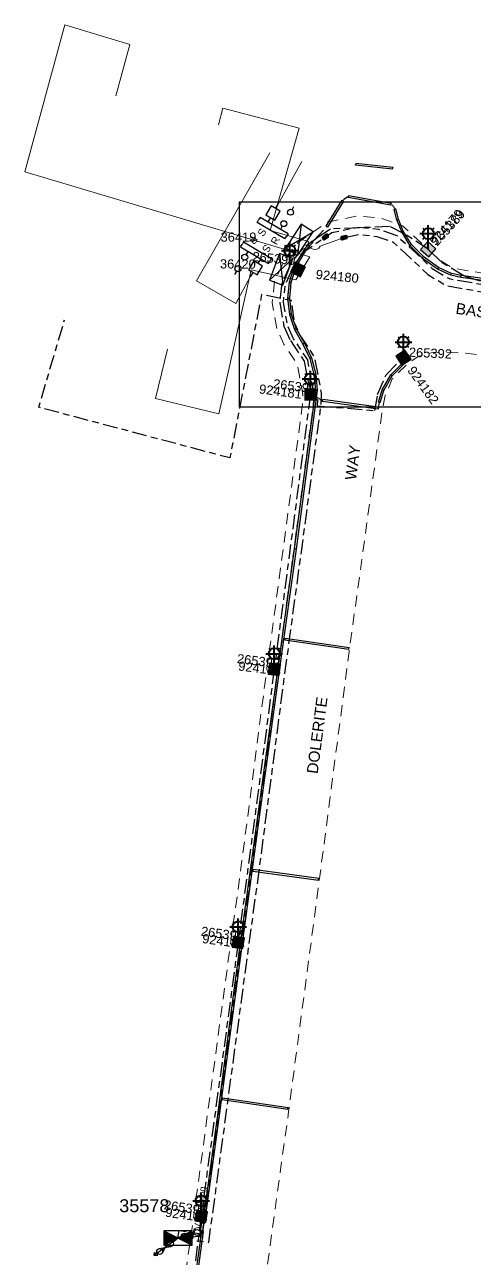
# Model space of a CAD drawing. Header units: metres. Extents: x 302931 to 308644, y 6253878 to 6257414.
# Drawn here: x 307033.2 to 307155, y 6255067.6 to 6255402.4 of the extents above; entities that cross this region are included whole.
import ezdxf
from ezdxf.enums import TextEntityAlignment as Align

# ---------------------------------------------------------------- set-up
doc = ezdxf.new("R2010")
doc.units = ezdxf.units.M
doc.linetypes.add('Cable Exist UG', pattern=[8.2, 4, -1.2, 1.8, -1.2])
doc.linetypes.add('Dash', pattern=[5, 3, -2])
doc.layers.get('0').update_dxf_attribs({"color": 6})
for name, color, linetype in [('_User EARTHING', 7, 'Continuous'), ('_User Miscellaneous3', 7, 'Continuous'), ('Duct_SP_EXT', 7, 'Continuous'), ('Equip_HV_EXT', 7, 'Continuous'), ('Equip_LV_EXT', 7, 'Continuous'), ('Equip_LV_NEW', 2, 'Continuous'), ('Equip_SP_HV_NEW', 2, 'Continuous'), ('Equip_SP_SL_EXT', 7, 'Continuous'), ('Mains_HV_EXT', 7, 'Continuous'), ('Mains_HV_MOD', 3, 'Continuous'), ('Mains_HV_NEW_U97', 2, 'Continuous'), ('Mains_LV_NEW_T84', 2, 'Continuous'), ('Mains_LV_SL_EXT', 7, 'Continuous'), ('Services_SP_EXT', 7, 'Continuous'), ('Sub_LV_NEW', 2, 'Continuous'), ('Sub_SP_EXT', 7, 'Continuous'), ('Sub_SP_NEW', 2, 'Continuous'), ('SupportsUG_SP_LV_SL_EXT', 7, 'Continuous'), ('Trench_SP_EXT', 7, 'Continuous')]:
    doc.layers.add(name, color=color, linetype=linetype)
doc.layers.add('Cadastre Developer_SP_EXT', color=9, linetype='Continuous', lineweight=5)
doc.layers.add('Cadastre Road Names_SP_HV_LV_SL_EXT', color=9, linetype='Continuous', lineweight=5)
doc.styles.add('COLUMN_LABEL', font='arial.ttf')
doc.styles.add('iecARIAL', font='arial.ttf', dxfattribs={"height": 2})
doc.styles.add('POLE_LABEL', font='arial.ttf')
doc.styles.get("Standard").update_dxf_attribs({"font": 'arial.ttf'})
doc.linetypes.add('Cable 5', pattern='A,10,-1,["o",Standard,S=2,R=0,X=-1,Y=-0.7],-1e-05,["o",Standard,S=2,R=0,X=-0.2,Y=-0.7],-1.2', length=12.20001)
doc.linetypes.add('Cable E UG', pattern='A,6,-0.5,["E",Standard,S=1.7,R=0,X=0.5,Y=-1],-2.9', length=9.4)
doc.linetypes.add('Cable New UG', pattern='A,7,-0.25,["x",Standard,S=2,R=0,X=0.2,Y=-0.8],-2.1', length=9.35)
picture_1 = doc.add_image_def('image1.jpg', size_in_pixel=(1825, 746))

# ---------------------------------------------------------------- blocks, each defined once
blk = doc.blocks.new('SUB_PADMOUNT_EXT')
for points in [[(0, 0), (-3.84, 1.92), (-3.84, -1.92)], [(0, 0), (3.84, 1.92), (3.84, -1.92)]]:
    blk.add_hatch(color=256).paths.add_polyline_path(points)
for p, q in [((3.84, 1.92), (-3.84, -1.92)), ((-3.84, 1.92), (3.84, -1.92))]:
    blk.add_line(p, q)
blk.add_lwpolyline([(-3.84, -1.92), (3.84, -1.92), (3.84, 1.92), (-3.84, 1.92)], close=True)
for tag, height, flags, p in [('ASSET_NUM', 3.5, 8, (2, 2)), ('STREET_CODE', 0.2, 9, (1.5, 0)), ('CONSTRUCTED_VOLTAGE', 0.2, 9, (1.5, -0.2)), ('OPERATING_VOLTAGE', 0.2, 9, (1.5, -0.6)), ('ORIENTATION', 0.2, 9, (1.5, -0.8)), ('OWNED_BY', 0.2, 9, (1.5, -1)), ('OPERATED_BY', 0.2, 9, (1.5, -1.2)), ('SECONDARY_VOLTAGE', 0.2, 9, (1.5, -1.6)), ('STATE', 0.2, 9, (1.5, -1.8)), ('SUBSTATION_TYPE', 0.2, 9, (1.5, -2.2)), ('STREETNAME', 0.2, 9, (1.5, -3)), ('SUBURB', 0.2, 9, (1.5, -3.2)), ('NO_PHASES', 0.2, 9, (1.5, -0.4)), ('MAINTAINED_BY', 0.2, 9, (1.5, -1.4)), ('PARENT', 0.2, 9, (1.5, -2)), ('USAGE', 0.2, 9, (1.5, -2.4)), ('LEGEND', 0.2, 9, (1.5, -2.6)), ('LOCATION', 0.2, 9, (1.5, -2.8)), ('NOTES', 0.2, 9, (1.5, -3.4)), ('Z', 0.2, 1, (1.5, -3.6))]:
    blk.add_attdef(tag, text='', height=height, dxfattribs=dict(flags=flags)).set_placement(p, align=Align.MIDDLE_LEFT)
blk = doc.blocks.new('COLUMN_EXT')
blk.add_hatch(color=256).paths.add_polyline_path([(-1.49, 1.48), (-1.49, -1.49), (1.48, -1.49), (1.48, 1.48)])
blk.add_lwpolyline([(-1.49, -1.49), (1.48, -1.49), (1.48, 1.48), (-1.49, 1.48)], close=True)
for tag, height, style, flags, p in [('STRUCTURE_PLANT_NUMBER', 0.2, 'POLE_LABEL', 9, (1.81, 0.03)), ('ASSET_NUM', 2.5, 'COLUMN_LABEL', 8, (2, 2)), ('STREET_CODE', 0.2, 'COLUMN_LABEL', 9, (1.81, -0.2))]:
    blk.add_attdef(tag, text='', height=height, dxfattribs=dict(style=style, flags=flags)).set_placement(p, align=Align.MIDDLE_LEFT)
at = {"flags": 1}
blk.add_attdef('Z', (1.81, -2.35), '', height=0.2, dxfattribs=at)
at = {"flags": 9}
for tag, p in [('COLUMN_TYPE', (1.81, -0.4)), ('OWNED_BY', (1.81, -0.6)), ('STATE', (1.81, -0.8)), ('USAGE', (1.81, -1)), ('STREETNAME', (1.81, -1.6)), ('SUBURB', (1.81, -1.8)), ('LEGEND', (1.81, -1.2)), ('LOCATION', (1.81, -1.4)), ('NOTES', (1.81, -2))]:
    blk.add_attdef(tag, text='', height=0.2, dxfattribs=at).set_placement(p, align=Align.MIDDLE_LEFT)
blk = doc.blocks.new('SL_LANTERN_EXT')
at = {"lineweight": 40}
for p, q in [((-2.25, 4.22), (2.25, 4.22)), ((-1.46, 5.68), (-1.06, 5.28)), ((0, 1.97), (0, 6.47)), ((1.46, 5.68), (1.06, 5.28)), ((-1.46, 2.76), (-1.06, 3.16)), ((0, 0), (0, 2.72)), ((1.46, 2.76), (1.06, 3.16))]:
    blk.add_line(p, q, dxfattribs=at)
blk.add_circle((0, 4.22), 1.5, dxfattribs=at)
at = {"style": 'iecARIAL', "flags": 8}
blk.add_attdef('ASSET_NUM', (1.5, 1.5), '', height=2.5, dxfattribs=at)
for tag, p, height, flags in [('OPERATING_VOLTAGE', (0.98, -1.65), 0.2, 9), ('ORIENTATION', (0.98, -1.85), 0.2, 9), ('OWNED_BY', (0.98, -2.05), 0.2, 9), ('STATE', (0.98, -2.25), 0.2, 9), ('CONSTRUCTED_VOLTAGE', (0.98, -0.65), 0.2, 9), ('CONTROL_TYPE', (0.98, -0.85), 0.2, 9), ('LANTERN_PURPOSE', (0.98, -1.05), 0.2, 9), ('LANTERN_TYPE', (0.98, -1.25), 0.2, 9), ('NO_PHASES', (0.98, -1.45), 0.2, 9), ('USAGE', (0.98, -2.45), 0.2, 9), ('CEXIST', (0.98, -2.65), 0.2, 9), ('CNEW', (0.98, -2.85), 0.2, 9), ('CNUMBER', (0.98, -3.05), 0.2, 9), ('CREMOVE', (0.98, -3.25), 0.2, 9), ('CREPLACE', (0.98, -3.45), 0.2, 9), ('LNUMBER', (2.18, -3.25), 2.5, 8), ('LKINGHEIGHT', (0.98, -3.65), 0.2, 9), ('LBRACKET', (0.98, -3.85), 0.2, 9), ('LBRACKETVOCAB', (0.98, -4.05), 0.2, 9), ('LCATEGORY', (0.98, -4.25), 0.2, 9), ('LCHARGE1', (0.98, -4.45), 0.2, 9), ('LCHARGE1PERCENT', (0.98, -4.65), 0.2, 9), ('LCHARGE2', (0.98, -4.85), 0.2, 9), ('LCHARGE2PERCENT', (0.98, -5.05), 0.2, 9), ('LCHARGE3', (0.98, -5.25), 0.2, 9), ('LCHARGE3PERCENT', (0.98, -5.45), 0.2, 9), ('LEXIST', (0.98, -5.65), 0.2, 9), ('LLAMP', (0.98, -5.85), 0.2, 9), ('LLAMPVOCAB', (0.98, -6.05), 0.2, 9), ('LMAST', (0.98, -6.25), 0.2, 9), ('LMASTVOCAB', (0.98, -6.45), 0.2, 9), ('LNEW', (0.98, -6.65), 0.2, 9), ('LANTNUMBER', (0.98, -6.85), 0.2, 9), ('STREETNAME', (0.98, -9.25), 0.2, 9), ('SUBURB', (0.98, -9.45), 0.2, 1), ('LOUTREACH', (0.98, -7.25), 0.2, 9), ('LOUTREACHVOCAB', (0.98, -7.45), 0.2, 9), ('LRATECODE', (0.98, -7.65), 0.2, 9), ('LREMOVE', (0.98, -7.85), 0.2, 9), ('LREPLACE', (0.98, -8.05), 0.2, 9), ('LTYPE', (0.98, -8.25), 0.2, 9), ('LTYPEVOCAB', (0.98, -8.45), 0.2, 9), ('LEGEND', (0.98, -8.65), 0.2, 9), ('LOCATION', (0.98, -8.85), 0.2, 9), ('NOTES', (0.98, -9.05), 0.2, 9)]:
    blk.add_attdef(tag, p, '', height=height, dxfattribs=dict(flags=flags))
blk = doc.blocks.new('CCP_EXT')
blk.add_wipeout([(0, 0.57), (0.57, 0), (0, -0.57), (-0.57, 0)])
blk.add_lwpolyline([(-0.57, 0), (0, 0.57), (0.57, 0), (0, -0.57), (-0.57, 0)])
at = {"flags": 1}
blk.add_attdef('Z', (0, 0), '', height=0.2, dxfattribs=at)
at = {"flags": 9}
for tag, p in [('CCP_TYPE', (0, 0)), ('CONSTRUCTED_VOLTAGE', (0, -0.2)), ('OPERATING_VOLTAGE', (0, -0.6)), ('ORIENTATION', (0, -0.8)), ('OWNED_BY', (0, -1)), ('STATE', (0, -1.8)), ('NO_PHASES', (0, -0.4)), ('USAGE', (0, -1.2)), ('LEGEND', (0, -1.4)), ('LIFE_SUPPORT', (0, -1.6)), ('NOTES', (0, -2))]:
    blk.add_attdef(tag, text='', height=0.2, dxfattribs=at).set_placement(p, align=Align.MIDDLE_LEFT)
blk = doc.blocks.new('HV_STJ_EXT')
h = blk.add_hatch(color=256)
edge = h.paths.add_edge_path()
edge.add_ellipse((-0.59, 0.13), major_axis=(0.226, 0.226), ratio=1, start_angle=45, end_angle=135)
edge.add_line((-0.91, 0.13), (-0.91, -0.13))
edge.add_ellipse((-0.59, -0.13), major_axis=(0.226, 0.226), ratio=1, start_angle=135, end_angle=225)
edge.add_line((-0.59, -0.45), (0.59, -0.45))
edge.add_ellipse((0.59, -0.13), major_axis=(-0.226, 0.226), ratio=1, start_angle=135, end_angle=225)
edge.add_line((0.91, -0.13), (0.91, 0.13))
edge.add_ellipse((0.59, 0.13), major_axis=(-0.226, 0.226), ratio=1, start_angle=225, end_angle=315)
edge.add_line((0.59, 0.45), (-0.59, 0.45))
blk.add_lwpolyline([(-0.91, 0.13), (-0.91, -0.13, 0.414214), (-0.59, -0.45), (0.59, -0.45, 0.414214), (0.91, -0.13), (0.91, 0.13, 0.414214), (0.59, 0.45), (-0.59, 0.45, 0.414214)], format="xyb", close=True)
for tag, flags, p in [('ORIENTATION', 9, (1.5, 0)), ('Z', 1, (1.5, -0.8)), ('USAGE', 9, (1.5, -0.2)), ('LEGEND', 9, (1.5, -0.4)), ('NOTES', 9, (1.5, -0.6))]:
    blk.add_attdef(tag, text='', height=0.2, dxfattribs=dict(flags=flags)).set_placement(p, align=Align.MIDDLE_LEFT)
blk = doc.blocks.new('LV_UG_DFUSE_OPEN_EXT')
for points in [[(1, 0), (0, 0)], [(6.2, 0.01), (7.2, 0.01)]]:
    blk.add_lwpolyline(points)
for centre in [(1.8, 0), (5.4, 0.01)]:
    blk.add_circle(centre, 0.8)
at = {"flags": 9}
for tag, p in [('ACTUAL_STATUS', (0, 0)), ('CONSTRUCTED_VOLTAGE', (0, -0.2)), ('OPERATING_VOLTAGE', (0, -0.6)), ('ORIENTATION', (0, -0.8)), ('STATE', (0, -1)), ('SWITCH_TYPE', (0, -1.2)), ('NO_PHASES', (0, -0.4)), ('USAGE', (0, -1.4)), ('NOTES', (0, -1.6))]:
    blk.add_attdef(tag, text='', height=0.2, dxfattribs=at).set_placement(p, align=Align.MIDDLE_LEFT)
at = {"flags": 1}
blk.add_attdef('Z', (0, 0), '', height=0.2, dxfattribs=at)
blk = doc.blocks.new('LV_UG_DFUSE_CLOSED_EXT')
for points in [[(1, 0), (0, 0)], [(5.04, 0.73), (2.16, -0.72)], [(5.05, -0.71), (2.16, 0.72)], [(6.2, 0.01), (7.2, 0.01)]]:
    blk.add_lwpolyline(points)
for centre in [(1.8, 0), (5.4, 0.01)]:
    blk.add_circle(centre, 0.8)
at = {"flags": 9}
for tag, p in [('ACTUAL_STATUS', (0, 0)), ('CONSTRUCTED_VOLTAGE', (0, -0.2)), ('OPERATING_VOLTAGE', (0, -0.6)), ('ORIENTATION', (0, -0.8)), ('STATE', (0, -1)), ('SWITCH_TYPE', (0, -1.2)), ('NO_PHASES', (0, -0.4)), ('USAGE', (0, -1.4)), ('NOTES', (0, -1.6))]:
    blk.add_attdef(tag, text='', height=0.2, dxfattribs=at).set_placement(p, align=Align.MIDDLE_LEFT)
at = {"flags": 1}
blk.add_attdef('Z', (0, 0), '', height=0.2, dxfattribs=at)
blk = doc.blocks.new('SUB_PADMOUNT_NEW')
for p, q in [((-3.84, 1.92), (3.84, -1.92)), ((3.84, 1.92), (-3.84, -1.92))]:
    blk.add_line(p, q)
blk.add_lwpolyline([(-3.84, -1.92), (3.84, -1.92), (3.84, 1.92), (-3.84, 1.92)], close=True)
for tag, height, flags, p in [('STREET_CODE', 0.2, 9, (1.5, 0)), ('ASSET_NUM', 2.5, 8, (2, 2)), ('OPERATING_VOLTAGE', 0.2, 9, (1.5, -0.4)), ('ORIENTATION', 0.2, 9, (1.5, -0.6)), ('OWNED_BY', 0.2, 9, (1.5, -0.8)), ('OPERATED_BY', 0.2, 9, (1.5, -1)), ('CONSTRUCTED_VOLTAGE', 0.2, 9, (1.5, -1.4)), ('SECONDARY_VOLTAGE', 0.2, 9, (1.5, -1.6)), ('STATE', 0.2, 9, (1.5, -1.8)), ('SUBSTATION_TYPE', 0.2, 9, (1.5, -2.2)), ('SUBURB', 0.2, 9, (1.5, -2.8)), ('STREETNAME', 0.2, 9, (1.5, -3)), ('NO_PHASES', 0.2, 9, (1.5, -0.2)), ('MAINTAINED_BY', 0.2, 9, (1.5, -1.2)), ('PARENT', 0.2, 9, (1.5, -2)), ('USAGE', 0.2, 9, (1.5, -2.4)), ('LEGEND', 0.2, 9, (1.5, -2.6)), ('LOCATION', 0.2, 9, (1.5, -3.2)), ('NOTES', 0.2, 9, (1.5, -3.4)), ('Z', 0.2, 1, (1.5, -3.6))]:
    blk.add_attdef(tag, text='', height=height, dxfattribs=dict(flags=flags)).set_placement(p, align=Align.MIDDLE_LEFT)
blk = doc.blocks.new('HV_STJ_NEW')
blk.add_hatch(color=256).paths.add_polyline_path([(0.59, -0.45, 0.414214), (0.91, -0.13, 1.036514), (0.59, 0.45), (-0.59, 0.45, 0.414214), (-0.91, 0.13, 1.036514), (-0.59, -0.45)])
blk.add_lwpolyline([(-0.91, 0.13), (-0.91, -0.13, 0.414214), (-0.59, -0.45), (0.59, -0.45, 0.414214), (0.91, -0.13), (0.91, 0.13, 0.414214), (0.59, 0.45), (-0.59, 0.45, 0.414214)], format="xyb", close=True)
for tag, flags, p in [('ORIENTATION', 9, (1.5, 0)), ('OWNED_BY', 9, (1.5, -0.8)), ('OPERATED_BY', 9, (1.5, -1)), ('TYPE', 9, (1.5, -1.4)), ('OPERATING_VOLTAGE', 9, (1.5, -1.6)), ('CONSTRUCTED_VOLTAGE', 9, (1.5, -1.8)), ('Z', 1, (1.5, -2.2)), ('USAGE', 9, (1.5, -0.2)), ('LEGEND', 9, (1.5, -0.4)), ('NOTES', 9, (1.5, -0.6)), ('MAINTAINED_BY', 9, (1.5, -1.2)), ('NUMBER_OF_PHASES', 9, (1.5, -2))]:
    blk.add_attdef(tag, text='', height=0.2, dxfattribs=dict(flags=flags)).set_placement(p, align=Align.MIDDLE_LEFT)
blk = doc.blocks.new('CIRCUIT_BREAKER_NEW')
for points in [[(1.4, 0), (0, 0)], [(4.2, 0), (5.6, 0)]]:
    blk.add_lwpolyline(points)
blk.add_lwpolyline([(4.2, -1.4), (4.2, 1.4), (1.4, 1.4), (1.4, -1.4)], close=True)
at = {"flags": 1}
for tag, p in [('USAGE', (-4.19, 3.31)), ('ASSET_NUM', (-4.19, 2.2)), ('ORIENTATION', (-4.19, 2.93)), ('LOCATION', (-4.19, 1.83)), ('NOTES', (-4.19, 1.39)), ('Z', (0, 0))]:
    blk.add_attdef(tag, p, '', height=0.2, dxfattribs=at)
blk.add_attdef('STATE', (-4.2, 1), '', height=0.2)
blk = doc.blocks.new('*U218')
at = {"layer": 'Sub_LV_NEW'}
for p, q in [((-1.6, 0), (-1.6, 8.8)), ((-1.6, 8.8), (-0.8, 8.8)), ((0, 8.8), (-0.8, 8.8)), ((0, 0), (0, 8.8)), ((-1.6, 0), (-0.8, 0)), ((0, 0), (-0.8, 0))]:
    blk.add_line(p, q, dxfattribs=at)
blk = doc.blocks.new('LV_UG_DFUSE_OPEN_NEW')
for points in [[(1, 0), (0, 0)], [(6.2, 0.01), (7.2, 0.01)]]:
    blk.add_lwpolyline(points)
for centre in [(1.8, 0), (5.4, 0.01)]:
    blk.add_circle(centre, 0.8)
at = {"flags": 1}
blk.add_attdef('Z', (0, 0), '', height=0.2, rotation=90, dxfattribs=at)
at = {"flags": 9}
for tag, p in [('ACTUAL_STATUS', (0, 0)), ('CONSTRUCTED_VOLTAGE', (0, -0.2)), ('OPERATING_VOLTAGE', (0, -0.6)), ('ORIENTATION', (0, -0.8)), ('STATE', (0, -1)), ('SWITCH_TYPE', (0, -1.2)), ('NO_PHASES', (0, -0.4)), ('USAGE', (0, -1.4)), ('NOTES', (0, -1.6))]:
    blk.add_attdef(tag, text='', height=0.2, dxfattribs=at).set_placement(p, align=Align.MIDDLE_LEFT)

msp = doc.modelspace()

# ---------------------------------------------------------------- linework, layer by layer
at = {"layer": '_User EARTHING', "linetype": 'Cable E UG'}
for points in [[(307081.26, 6255078.11), (307082.19, 6255083.49)], [(307074.71, 6255073.15), (307080.65, 6255073.67), (307080.65, 6255073.67), (307081.26, 6255078.11)]]:
    msp.add_lwpolyline(points, dxfattribs=at)
at = {"layer": 'Duct_SP_EXT'}
for p, q in [((307122.84, 6255364.26), (307122.86, 6255364.5)), ((307132.84, 6255363.13), (307122.84, 6255364.26)), ((307122.89, 6255364.73), (307122.86, 6255364.5)), ((307132.89, 6255363.61), (307122.89, 6255364.73)), ((307132.84, 6255363.13), (307132.87, 6255363.37)), ((307132.89, 6255363.61), (307132.87, 6255363.37)), ((307119.14, 6255354.74), (307114.78, 6255347.68)), ((307119.55, 6255354.48), (307115.19, 6255347.43)), ((307119.14, 6255354.74), (307119.35, 6255354.61)), ((307119.55, 6255354.48), (307119.35, 6255354.61)), ((307120.86, 6255355.48), (307120.91, 6255355.71)), ((307132.33, 6255353.35), (307120.86, 6255355.48)), ((307120.95, 6255355.95), (307120.91, 6255355.71)), ((307132.42, 6255353.83), (307120.95, 6255355.95)), ((307132.42, 6255353.83), (307132.38, 6255353.59)), ((307132.33, 6255353.35), (307132.38, 6255353.59)), ((307133.29, 6255352.23), (307133.53, 6255352.29)), ((307134, 6255349.43), (307133.29, 6255352.23)), ((307133.76, 6255352.35), (307133.53, 6255352.29)), ((307134.46, 6255349.58), (307133.76, 6255352.35)), ((307114.78, 6255347.68), (307114.98, 6255347.55)), ((307115.19, 6255347.43), (307114.98, 6255347.55)), ((307134, 6255349.43), (307134.23, 6255349.51)), ((307135.33, 6255346.13), (307134, 6255349.43)), ((307134.46, 6255349.58), (307134.23, 6255349.51)), ((307135.76, 6255346.35), (307134.46, 6255349.58)), ((307135.33, 6255346.13), (307135.54, 6255346.24)), ((307137.59, 6255342.38), (307135.33, 6255346.13)), ((307135.76, 6255346.35), (307135.54, 6255346.24)), ((307137.97, 6255342.68), (307135.76, 6255346.35)), ((307109.1, 6255341.61), (307106.32, 6255337.04)), ((307109.48, 6255341.31), (307106.73, 6255336.79)), ((307111.01, 6255343.64), (307109.1, 6255341.61)), ((307109.1, 6255341.61), (307109.29, 6255341.46)), ((307109.48, 6255341.31), (307109.29, 6255341.46)), ((307111.36, 6255343.31), (307109.48, 6255341.31)), ((307111.01, 6255343.64), (307111.19, 6255343.47)), ((307111.36, 6255343.31), (307111.19, 6255343.47)), ((307137.59, 6255342.38), (307137.78, 6255342.53)), ((307140.84, 6255339.07), (307137.59, 6255342.38)), ((307137.97, 6255342.68), (307137.78, 6255342.53)), ((307141.19, 6255339.41), (307137.97, 6255342.68)), ((307140.84, 6255339.07), (307141.02, 6255339.24)), ((307140.87, 6255339.04), (307141.02, 6255339.24)), ((307145.01, 6255336.03), (307140.87, 6255339.04)), ((307141.16, 6255339.43), (307141.02, 6255339.24)), ((307141.19, 6255339.41), (307141.02, 6255339.24)), ((307145.25, 6255336.44), (307141.16, 6255339.43)), ((307106.29, 6255336.99), (307104.84, 6255332.45)), ((307106.75, 6255336.84), (307105.31, 6255332.35)), ((307106.29, 6255336.99), (307106.52, 6255336.92)), ((307106.32, 6255337.04), (307106.52, 6255336.92)), ((307106.75, 6255336.84), (307106.52, 6255336.92)), ((307106.73, 6255336.79), (307106.52, 6255336.92)), ((307145.01, 6255336.03), (307145.13, 6255336.24)), ((307148.63, 6255334.41), (307145.01, 6255336.03)), ((307145.25, 6255336.44), (307145.13, 6255336.24)), ((307148.78, 6255334.87), (307145.25, 6255336.44)), ((307148.63, 6255334.41), (307148.71, 6255334.64)), ((307151.33, 6255333.78), (307148.63, 6255334.41)), ((307148.78, 6255334.87), (307148.71, 6255334.64)), ((307151.42, 6255334.26), (307148.78, 6255334.87)), ((307151.33, 6255333.78), (307151.38, 6255334.02)), ((307179.14, 6255329.95), (307151.33, 6255333.78)), ((307151.42, 6255334.26), (307151.38, 6255334.02)), ((307179.2, 6255330.43), (307151.42, 6255334.26)), ((307104.84, 6255332.45), (307104.42, 6255328.14)), ((307104.84, 6255332.45), (307105.07, 6255332.4)), ((307105.31, 6255332.35), (307104.9, 6255328.14)), ((307105.31, 6255332.35), (307105.07, 6255332.4)), ((307104.42, 6255328.14), (307104.93, 6255323.72)), ((307104.42, 6255328.14), (307104.66, 6255328.14)), ((307104.9, 6255328.14), (307104.66, 6255328.14)), ((307104.9, 6255328.14), (307105.4, 6255323.82)), ((307104.93, 6255323.72), (307105.16, 6255323.77)), ((307104.93, 6255323.72), (307106.27, 6255319.66)), ((307105.4, 6255323.82), (307105.16, 6255323.77)), ((307105.4, 6255323.82), (307106.71, 6255319.85)), ((307106.27, 6255319.66), (307106.49, 6255319.76)), ((307106.27, 6255319.66), (307108.53, 6255315.68)), ((307106.71, 6255319.85), (307106.49, 6255319.76)), ((307106.71, 6255319.85), (307108.96, 6255315.9)), ((307108.53, 6255315.68), (307108.74, 6255315.79)), ((307108.53, 6255315.68), (307110.41, 6255311.79)), ((307108.96, 6255315.9), (307108.74, 6255315.79)), ((307108.96, 6255315.9), (307110.87, 6255311.96)), ((307110.41, 6255311.79), (307110.64, 6255311.87)), ((307110.41, 6255311.79), (307111.54, 6255307.42)), ((307110.87, 6255311.96), (307110.64, 6255311.87)), ((307110.87, 6255311.96), (307112.02, 6255307.5)), ((307132.38, 6255307.36), (307136.59, 6255311.57)), ((307132.77, 6255307.06), (307136.93, 6255311.23)), ((307136.59, 6255311.57), (307136.76, 6255311.4)), ((307136.93, 6255311.23), (307136.76, 6255311.4)), ((307111.54, 6255307.42), (307111.78, 6255307.46)), ((307111.54, 6255307.42), (307111.96, 6255303.14)), ((307112.02, 6255307.5), (307111.78, 6255307.46)), ((307112.02, 6255307.5), (307112.43, 6255303.18)), ((307130.07, 6255303.25), (307132.38, 6255307.36)), ((307130.51, 6255303.06), (307132.77, 6255307.06)), ((307132.38, 6255307.36), (307132.58, 6255307.21)), ((307132.77, 6255307.06), (307132.58, 6255307.21)), ((307111.96, 6255303.19), (307106.21, 6255260.13)), ((307112.43, 6255303.13), (307106.69, 6255260.07)), ((307111.96, 6255303.19), (307112.2, 6255303.16)), ((307111.96, 6255303.14), (307112.2, 6255303.16)), ((307112.43, 6255303.18), (307112.2, 6255303.16)), ((307112.43, 6255303.13), (307112.2, 6255303.16)), ((307113.85, 6255300.14), (307113.88, 6255300.37)), ((307113.91, 6255300.61), (307113.88, 6255300.37)), ((307129.02, 6255298.53), (307113.91, 6255300.61)), ((307129.05, 6255299.97), (307130.07, 6255303.25)), ((307129.51, 6255299.83), (307130.51, 6255303.06)), ((307130.07, 6255303.25), (307130.29, 6255303.15)), ((307130.51, 6255303.06), (307130.29, 6255303.15)), ((307128.96, 6255298.05), (307113.85, 6255300.14)), ((307128.96, 6255298.05), (307128.99, 6255298.29)), ((307129.02, 6255298.53), (307128.99, 6255298.29)), ((307129.05, 6255299.97), (307129.28, 6255299.9)), ((307129.51, 6255299.83), (307129.28, 6255299.9)), ((307106.21, 6255260.13), (307101.85, 6255228.47)), ((307106.21, 6255260.13), (307106.45, 6255260.1)), ((307106.69, 6255260.07), (307106.45, 6255260.1)), ((307106.69, 6255260.07), (307102.33, 6255228.4)), ((307103.67, 6255235.47), (307103.71, 6255235.71)), ((307103.67, 6255235.47), (307121.01, 6255232.92)), ((307103.74, 6255235.94), (307103.71, 6255235.71)), ((307103.74, 6255235.94), (307121.08, 6255233.4)), ((307121.08, 6255233.4), (307121.04, 6255233.16)), ((307121.01, 6255232.92), (307121.04, 6255233.16)), ((307101.85, 6255228.47), (307096.66, 6255190.76)), ((307102.33, 6255228.4), (307097.13, 6255190.7)), ((307101.85, 6255228.47), (307102.09, 6255228.43)), ((307101.85, 6255228.47), (307102.09, 6255228.43)), ((307102.33, 6255228.4), (307102.09, 6255228.43)), ((307102.33, 6255228.4), (307102.09, 6255228.43)), ((307096.66, 6255190.76), (307091.77, 6255154.53)), ((307097.13, 6255190.7), (307092.25, 6255154.47)), ((307096.66, 6255190.76), (307096.89, 6255190.73)), ((307097.13, 6255190.7), (307096.89, 6255190.73)), ((307095.08, 6255173.2), (307095.05, 6255172.96)), ((307095.08, 6255173.2), (307112.85, 6255170.75)), ((307095.02, 6255172.72), (307095.05, 6255172.96)), ((307095.02, 6255172.72), (307112.78, 6255170.28)), ((307112.78, 6255170.28), (307112.82, 6255170.51)), ((307112.85, 6255170.75), (307112.82, 6255170.51)), ((307091.77, 6255154.53), (307089.95, 6255141.04)), ((307092.25, 6255154.47), (307090.43, 6255140.98)), ((307091.77, 6255154.53), (307092.01, 6255154.5)), ((307091.77, 6255154.53), (307092.01, 6255154.5)), ((307092.25, 6255154.47), (307092.01, 6255154.5)), ((307092.25, 6255154.47), (307092.01, 6255154.5)), ((307089.95, 6255141.04), (307085.31, 6255105.81)), ((307090.43, 6255140.98), (307085.78, 6255105.75)), ((307089.95, 6255141.04), (307090.19, 6255141.01)), ((307090.43, 6255140.98), (307090.19, 6255141.01)), ((307086.7, 6255110.72), (307086.74, 6255110.96)), ((307086.7, 6255110.72), (307104.47, 6255108.1)), ((307086.77, 6255111.2), (307086.74, 6255110.96)), ((307086.77, 6255111.2), (307104.54, 6255108.58)), ((307104.47, 6255108.1), (307104.5, 6255108.34)), ((307104.54, 6255108.58), (307104.5, 6255108.34)), ((307085.31, 6255105.81), (307081.67, 6255079.44)), ((307085.78, 6255105.75), (307082.15, 6255079.37)), ((307085.31, 6255105.81), (307085.54, 6255105.78)), ((307085.78, 6255105.75), (307085.54, 6255105.78)), ((307081.67, 6255079.44), (307081.35, 6255077.14)), ((307081.67, 6255079.44), (307081.91, 6255079.4)), ((307081.67, 6255079.44), (307081.91, 6255079.4)), ((307082.15, 6255079.37), (307081.83, 6255077.07)), ((307082.15, 6255079.37), (307081.91, 6255079.4)), ((307082.15, 6255079.37), (307081.91, 6255079.4)), ((307081.35, 6255077.14), (307081.59, 6255077.11)), ((307081.83, 6255077.07), (307081.59, 6255077.11)), ((307080.85, 6255073.46), (307080.69, 6255072.33)), ((307081.05, 6255074.94), (307080.85, 6255073.46)), ((307080.85, 6255073.46), (307081.09, 6255073.43)), ((307081.05, 6255074.94), (307081.29, 6255074.9)), ((307081.32, 6255073.4), (307081.09, 6255073.43)), ((307081.32, 6255073.4), (307081.17, 6255072.27)), ((307081.53, 6255074.87), (307081.29, 6255074.9)), ((307081.53, 6255074.87), (307081.32, 6255073.4)), ((307080.69, 6255072.33), (307076.52, 6255042.08)), ((307081.17, 6255072.27), (307076.99, 6255042.02)), ((307080.69, 6255072.33), (307080.93, 6255072.3)), ((307081.17, 6255072.27), (307080.93, 6255072.3))]:
    msp.add_line(p, q, dxfattribs=at)
at = {"layer": 'Mains_HV_EXT', "linetype": 'Cable Exist UG', "flags": 128}
msp.add_lwpolyline([(307074.71, 6255073.15), (307075, 6255075.18), (307081.33, 6255074.23), (307081.33, 6255074.23), (307081.99, 6255078.89), (307092.01, 6255153.23), (307094.54, 6255171.59), (307101.78, 6255227.34), (307102.75, 6255234.21), (307111.46, 6255299.17), (307111.58, 6255302.3), (307109.85, 6255311.46), (307106.04, 6255317.11), (307104.38, 6255320.83), (307103.28, 6255327.01), (307103.83, 6255331.99), (307106.43, 6255337.52), (307109.34, 6255341.04), (307113.19, 6255343.79), (307114.65, 6255344.77)], dxfattribs=at)
at = {"layer": 'Mains_HV_MOD', "linetype": 'Cable Exist UG', "flags": 128}
for points in [[(307114.65, 6255344.77), (307116.41, 6255345.97), (307123.69, 6255347.45), (307129.02, 6255346.88), (307133.98, 6255345.16), (307139.16, 6255340.41), (307143.58, 6255336.21), (307148.17, 6255333.44), (307160.92, 6255331.23), (307171.25, 6255329.59), (307177.78, 6255328.79), (307185.84, 6255327.67), (307186.26, 6255327.6), (307186.26, 6255331.32), (307186.49, 6255353.71), (307169.76, 6255356.07)], [(307119.69, 6255344.59), (307123.79, 6255345.43), (307128.58, 6255344.91), (307132.93, 6255343.4), (307137.79, 6255338.94), (307142.36, 6255334.61), (307147.45, 6255331.53), (307160.59, 6255329.25), (307170.97, 6255327.6), (307177.52, 6255326.81), (307186.44, 6255325.56), (307187.89, 6255325.31), (307192.69, 6255324.65)], [(307074.71, 6255073.15), (307083.03, 6255071.97), (307083.03, 6255071.97), (307083.97, 6255078.61), (307093.99, 6255152.96), (307096.52, 6255171.32), (307103.77, 6255227.07), (307104.73, 6255233.94), (307113.45, 6255299), (307113.59, 6255302.45), (307111.74, 6255312.23), (307107.79, 6255318.08), (307106.3, 6255321.42), (307105.44, 6255327.48), (307097.36, 6255329.1), (307088.77, 6255284.8), (307036.99, 6255298.54), (307043.99, 6255322.28)]]:
    msp.add_lwpolyline(points, dxfattribs=at)
at = {"layer": 'Mains_HV_NEW_U97', "linetype": 'Cable New UG', "lineweight": 0, "flags": 128}
msp.add_lwpolyline([(307057.83, 6255383.05), (307061.65, 6255396.95), (307044.06, 6255402.35), (307033.19, 6255362.38), (307110.41, 6255339.36), (307106.64, 6255333.16), (307094.5, 6255335.84), (307085.8, 6255296.77), (307068.61, 6255300.89), (307071.91, 6255314.32)], dxfattribs=at)
msp.add_lwpolyline([(307119.69, 6255344.59), (307113.26, 6255342.23, -0.87073), (307110.05, 6255343.56), (307099.64, 6255346.47), (307107.53, 6255374.25), (307086.84, 6255379.69), (307085.73, 6255375.15)], format="xyb", dxfattribs=at)
at = {"layer": 'Mains_LV_NEW_T84', "linetype": 'Cable 5', "lineweight": 0, "elevation": 0.09, "flags": 128}
for points in [[(307094.28, 6255333.95), (307090.41, 6255326.67), (307079.74, 6255332.81), (307099.63, 6255367.62)], [(307101.89, 6255353.67), (307108.23, 6255365.23)]]:
    msp.add_lwpolyline(points, dxfattribs=at)
at = {"layer": 'Mains_LV_SL_EXT', "linetype": 'Cable Exist UG'}
for points in [[(307142.52, 6255341.44), (307135.85, 6255345.71), (307132.04, 6255347.56), (307116.01, 6255346.91), (307112.62, 6255344.61), (307108.65, 6255341.78), (307105.58, 6255338.06), (307105.16, 6255337.15)], [(307179.18, 6255329.65), (307156.29, 6255332.85), (307152.13, 6255334.18), (307146.59, 6255337.54), (307142.22, 6255341.68)], [(307105.05, 6255336.93), (307102.86, 6255332.27), (307102.27, 6255326.97), (307103.41, 6255320.54), (307105.16, 6255316.62), (307108.91, 6255311.07), (307110.54, 6255302.45)], [(307110.57, 6255302), (307112.51, 6255300.57), (307112.51, 6255300.57), (307112.44, 6255298.92), (307128.04, 6255297.66), (307128.04, 6255297.66), (307128.8, 6255301.99), (307131.09, 6255307.39), (307135.47, 6255311.77)], [(307110.57, 6255302), (307100.79, 6255227.46)], [(307100.79, 6255227.46), (307091.02, 6255153.37)], [(307091.02, 6255153.37), (307081, 6255079.03)], [(307081, 6255079.03), (307071.95, 6255010.05)]]:
    msp.add_lwpolyline(points, dxfattribs=at)
at = {"layer": 'Trench_SP_EXT', "linetype": 'Cable Exist UG'}
for points in [[(307119.53, 6255354.92), (307120.72, 6255355.71)], [(307132.63, 6255353.45), (307133.14, 6255353.05), (307133.35, 6255352.46)], [(307111.43, 6255343.67), (307114.71, 6255347.19)], [(307113.88, 6255300.37), (307111.96, 6255301.38)], [(307128.99, 6255298.29), (307129.28, 6255299.9)], [(307081.55, 6255076.75), (307081.32, 6255075.1), (307079.02, 6255075.46), (307078.63, 6255072.95)]]:
    msp.add_lwpolyline(points, dxfattribs=at)

# ---------------------------------------------------------------- block references
at = {"layer": 'Equip_HV_EXT', "rotation": 34.10733778937237}
msp.add_blockref('HV_STJ_EXT', (307114.65, 6255344.77), dxfattribs=at)
at = {"layer": 'Equip_LV_EXT', "rotation": 16.77967729925599}
msp.add_blockref('LV_UG_DFUSE_OPEN_EXT', (307074.72, 6255073.1), dxfattribs=at)
at = {"layer": 'Equip_LV_NEW', "linetype": 'Cable New UG', "lineweight": 0}
for name, p, rotation in [('CIRCUIT_BREAKER_NEW', (307099.02, 6255348.85, 0.09), 59.25982442502863), ('LV_UG_DFUSE_OPEN_NEW', (307102.46, 6255346.81, 0.09), 59.25982441827914), ('*U218', (307104.52, 6255345.58, 0.09), 59.25982442502863), ('LV_UG_DFUSE_OPEN_NEW', (307093.71, 6255340.8, 0.09), 239.2598244182791), ('*U218', (307091.65, 6255342.03, 0.09), 239.2598244250286), ('CIRCUIT_BREAKER_NEW', (307097.15, 6255338.76, 0.09), 239.2598244250286)]:
    msp.add_blockref(name, p, dxfattribs=dict(at, rotation=rotation))
at = {"layer": 'Equip_SP_HV_NEW', "linetype": 'Cable New UG', "lineweight": 0, "rotation": 16.00106897129137}
msp.add_blockref('HV_STJ_NEW', (307119.7, 6255344.59), dxfattribs=at)
at = {"layer": 'Equip_SP_SL_EXT'}
ref = msp.add_blockref('SL_LANTERN_EXT', (307142.52, 6255341.44), dxfattribs=at)
ref.add_attrib('ASSET_NUM', '265389', dxfattribs={"layer": '0', "height": 2.5, "rotation": 48.3761, "style": 'iecARIAL'}).set_placement((307144.02, 6255342.94), align=Align.MIDDLE_LEFT)
ref = msp.add_blockref('SL_LANTERN_EXT', (307105, 6255336.84), dxfattribs=at)
ref.add_attrib('ASSET_NUM', '265390', dxfattribs={"layer": '0', "height": 2.5, "rotation": 354.3611, "style": 'iecARIAL'}).set_placement((307106.5, 6255338.34), align=Align.MIDDLE_RIGHT)
ref = msp.add_blockref('SL_LANTERN_EXT', (307135.78, 6255312.02), dxfattribs=at)
ref.add_attrib('ASSET_NUM', '265392', dxfattribs={"layer": '0', "height": 2.5, "rotation": 357.268, "style": 'iecARIAL'}).set_placement((307137.28, 6255313.52), align=Align.MIDDLE_LEFT)
ref = msp.add_blockref('SL_LANTERN_EXT', (307110.57, 6255302), dxfattribs=at)
ref.add_attrib('ASSET_NUM', '265391', dxfattribs={"layer": '0', "height": 2.5, "rotation": 352.5733, "style": 'iecARIAL'}).set_placement((307112.07, 6255303.5), align=Align.MIDDLE_RIGHT)
ref = msp.add_blockref('SL_LANTERN_EXT', (307100.79, 6255227.46), dxfattribs=at)
ref.add_attrib('ASSET_NUM', '265393', dxfattribs={"layer": '0', "height": 2.5, "rotation": 352.8942, "style": 'iecARIAL'}).set_placement((307102.29, 6255228.96), align=Align.MIDDLE_RIGHT)
ref = msp.add_blockref('SL_LANTERN_EXT', (307091.02, 6255153.37), dxfattribs=at)
ref.add_attrib('ASSET_NUM', '265394', dxfattribs={"layer": '0', "height": 2.5, "rotation": 352.2599, "style": 'iecARIAL'}).set_placement((307092.52, 6255154.87), align=Align.MIDDLE_RIGHT)
ref = msp.add_blockref('SL_LANTERN_EXT', (307081, 6255079.03), dxfattribs=at)
ref.add_attrib('ASSET_NUM', '265395', dxfattribs={"layer": '0', "height": 2.5, "rotation": 351.7423, "style": 'iecARIAL'}).set_placement((307082.5, 6255080.53), align=Align.MIDDLE_RIGHT)
at = {"layer": 'Services_SP_EXT', "rotation": 36.00000006831309}
msp.add_blockref('CCP_EXT', (307068.72, 6255068.74), dxfattribs=at)
at = {"layer": 'Sub_SP_EXT'}
ref = msp.add_blockref('SUB_PADMOUNT_EXT', (307074.71, 6255073.15), dxfattribs=at)
ref.add_attrib('ASSET_NUM', '35578', dxfattribs={"layer": '0', "height": 3.5}).set_placement((307072.39, 6255081.91), align=Align.MIDDLE_RIGHT)
at = {"layer": 'Sub_SP_NEW', "linetype": 'Cable New UG', "lineweight": 0, "extrusion": (-0.00014722, -0.000206227, 1)}
ref = msp.add_blockref('SUB_PADMOUNT_NEW', (307107.6, 6255343.84, -1335.23), dxfattribs=dict(at, rotation=56.89247422841261))
ref.add_attrib('ASSET_NUM', '36419', dxfattribs={"layer": '0', "extrusion": (-0.00014722, -0.000206227, 1), "height": 2.5, "rotation": 359.9061}).set_placement((307086.24, 6255344.58, -1335.23), align=Align.MIDDLE_LEFT)
at = {"layer": 'Sub_SP_NEW', "linetype": 'Cable New UG', "lineweight": 0, "extrusion": (-9.87083e-05, -0.000233366, 1)}
ref = msp.add_blockref('SUB_PADMOUNT_NEW', (307102.66, 6255335.8, -1490.08), dxfattribs=dict(at, rotation=69.4872672946563))
ref.add_attrib('ASSET_NUM', '36420', dxfattribs={"layer": '0', "extrusion": (-9.87083e-05, -0.000233366, 1), "height": 2.5, "rotation": 359.5008}).set_placement((307086.08, 6255337.28, -1490.02), align=Align.MIDDLE_LEFT)
at = {"layer": 'SupportsUG_SP_LV_SL_EXT'}
ref = msp.add_blockref('COLUMN_EXT', (307142.52, 6255341.44), dxfattribs=dict(at, rotation=318.3761374849663))
ref.add_attrib('ASSET_NUM', '924179', dxfattribs={"layer": '0', "height": 2.5, "rotation": 48.3761, "style": 'COLUMN_LABEL'}).set_placement((307142.65, 6255343.85), align=Align.TOP_LEFT)
ref = msp.add_blockref('COLUMN_EXT', (307107.23, 6255335.97, -0.02), dxfattribs=dict(at, rotation=63.1520864783587))
ref.add_attrib('ASSET_NUM', '924180', dxfattribs={"layer": '0', "height": 2.5, "rotation": 354.3611, "style": 'COLUMN_LABEL'}).set_placement((307123.79, 6255334.75, -0.01), align=Align.TOP_RIGHT)
ref = msp.add_blockref('COLUMN_EXT', (307135.78, 6255312.02), dxfattribs=dict(at, rotation=34.45326756701105))
ref.add_attrib('ASSET_NUM', '924182', dxfattribs={"layer": '0', "height": 2.5, "rotation": 305.8149, "style": 'COLUMN_LABEL'}).set_placement((307138.75, 6255309.99), align=Align.TOP_LEFT)
ref = msp.add_blockref('COLUMN_EXT', (307110.57, 6255302), dxfattribs=dict(at, rotation=90.57228912314088))
ref.add_attrib('ASSET_NUM', '924181', dxfattribs={"layer": '0', "height": 2.5, "rotation": 352.5733, "style": 'COLUMN_LABEL'}).set_placement((307108.43, 6255303.31), align=Align.TOP_RIGHT)
ref = msp.add_blockref('COLUMN_EXT', (307100.79, 6255227.46), dxfattribs=dict(at, rotation=83.02050142213956))
ref.add_attrib('ASSET_NUM', '924183', dxfattribs={"layer": '0', "height": 2.5, "rotation": 352.8942, "style": 'COLUMN_LABEL'}).set_placement((307102.79, 6255228.21), align=Align.TOP_RIGHT)
ref = msp.add_blockref('COLUMN_EXT', (307091.02, 6255153.37), dxfattribs=dict(at, rotation=82.25991481227545))
ref.add_attrib('ASSET_NUM', '924184', dxfattribs={"layer": '0', "height": 2.5, "rotation": 352.2599, "style": 'COLUMN_LABEL'}).set_placement((307093.02, 6255154.12), align=Align.TOP_RIGHT)
ref = msp.add_blockref('COLUMN_EXT', (307081, 6255079.03), dxfattribs=dict(at, rotation=80.76804210787444))
ref.add_attrib('ASSET_NUM', '924185', dxfattribs={"layer": '0', "height": 2.5, "rotation": 351.7423, "style": 'COLUMN_LABEL'}).set_placement((307083, 6255079.78), align=Align.TOP_RIGHT)

# ---------------------------------------------------------------- texts
at = {"layer": '_User EARTHING'}
msp.add_text('LV Earthing', height=1.8, rotation=83.1171, dxfattribs=at).set_placement((307080.69, 6255073.98))
at = {"layer": 'Cadastre Road Names_SP_HV_LV_SL_EXT', "color": 7}
for s, rotation, p in [('BASALT                                                                                                   ROAD', 351.8111, (307149.8, 6255323.94)), ('DOLERITE                                                   WAY', 82.5771, (307112.54, 6255198.97))]:
    msp.add_text(s, height=3, rotation=rotation, dxfattribs=at).set_placement(p)
at = {"layer": 'Equip_LV_NEW', "char_height": 2, "width": 1.1319, "attachment_point": 1, "style": 'iecARIAL'}
for s, insert, rotation in [('R', (307096.46, 6255344.25, 0.09), 242.0278), ('S', (307096.12, 6255345.73, 0.09), 58.6939), ('R', (307099.71, 6255343.36, 0.09), 62.0278), ('S', (307100.05, 6255341.88, 0.09), 238.6939)]:
    msp.add_mtext(s, dxfattribs=dict(at, insert=insert, rotation=rotation))

# ---------------------------------------------------------------- pictures from other files: only their frames are drawn
at = {"layer": '_User Miscellaneous3'}
image = msp.add_image(picture_1, insert=(307091.4, 6255298.59), size_in_units=(136.23, 55.69), dxfattribs=dict(at, fade=50))
image.dxf.flags = 7

# ---------------------------------------------------------------- next in the draw order: linework, layer by layer
at = {"layer": 'Cadastre Developer_SP_EXT', "linetype": 'Dash', "flags": 128}
msp.add_lwpolyline([(307273.18, 6255293.24), (307277.26, 6255322.96), (307270.43, 6255323.54), (307264.45, 6255324.25), (307260.33, 6255323.88), (307250.8, 6255322.81), (307239.23, 6255323.38), (307232.14, 6255324.29), (307188.67, 6255330.25), (307188.67, 6255330.25), (307187.22, 6255330.5), (307178.17, 6255331.76), (307171.67, 6255332.56), (307161.41, 6255334.19), (307149.23, 6255336.3), (307145.41, 6255338.61), (307141.2, 6255342.6), (307135.55, 6255347.79), (307129.68, 6255349.83), (307123.55, 6255350.48), (307115.22, 6255348.79), (307111.48, 6255346.25), (307107.27, 6255343.25), (307103.88, 6255339.13), (307100.9, 6255332.82), (307100.25, 6255326.91), (307101.49, 6255319.95), (307103.4, 6255315.65), (307107.02, 6255310.29), (307108.57, 6255302.08), (307108.47, 6255299.43), (307099.78, 6255234.62), (307098.81, 6255227.74), (307091.57, 6255171.98), (307089.03, 6255153.64), (307079.02, 6255079.3), (307074.91, 6255050.45), (307071.05, 6255020.4), (307069.97, 6255010.27), (307070.57, 6255000.85), (307072.38, 6254991.2), (307075.76, 6254981.66), (307080.22, 6254972.97), (307085.78, 6254965.13), (307093.14, 6254957.4), (307096.28, 6254954.27), (307102.79, 6254949.68), (307117.58, 6254939.12), (307155.38, 6254911.73), (307157.06, 6254910.66), (307157.06, 6254910.66), (307171.64, 6254929.13), (307170.23, 6254930.16), (307168.02, 6254931.75), (307141.05, 6254949.86), (307126.63, 6254959.28), (307116.01, 6254966.52), (307106.71, 6254973.4), (307100.68, 6254980.4), (307095.97, 6254988.36), (307092.11, 6254999.34), (307091.75, 6255011.65), (307092.59, 6255019.14), (307096.46, 6255047.98), (307104.66, 6255107.36), (307112.87, 6255169.27), (307121.08, 6255232.27), (307130.01, 6255297.32), (307130.73, 6255301.42), (307132.78, 6255306.25), (307136.89, 6255310.35), (307139.78, 6255312.28), (307143.89, 6255313.49), (307152.7, 6255313.25), (307172.49, 6255310.47), (307238.08, 6255302.08), (307245.56, 6255300.15), (307251.96, 6255297.01), (307260.04, 6255294.55), (307273.18, 6255293.24)], close=True, dxfattribs=at)
at = {"layer": 'Services_SP_EXT'}
msp.add_lwpolyline([(307074.72, 6255073.1), (307068.72, 6255068.74)], dxfattribs=at)

# ---------------------------------------------------------------- next in the draw order: block references
at = {"layer": 'Equip_LV_EXT', "rotation": 216.0403679178074}
msp.add_blockref('LV_UG_DFUSE_CLOSED_EXT', (307074.12, 6255072.66), dxfattribs=at)

doc.saveas('drawing.dxf')
